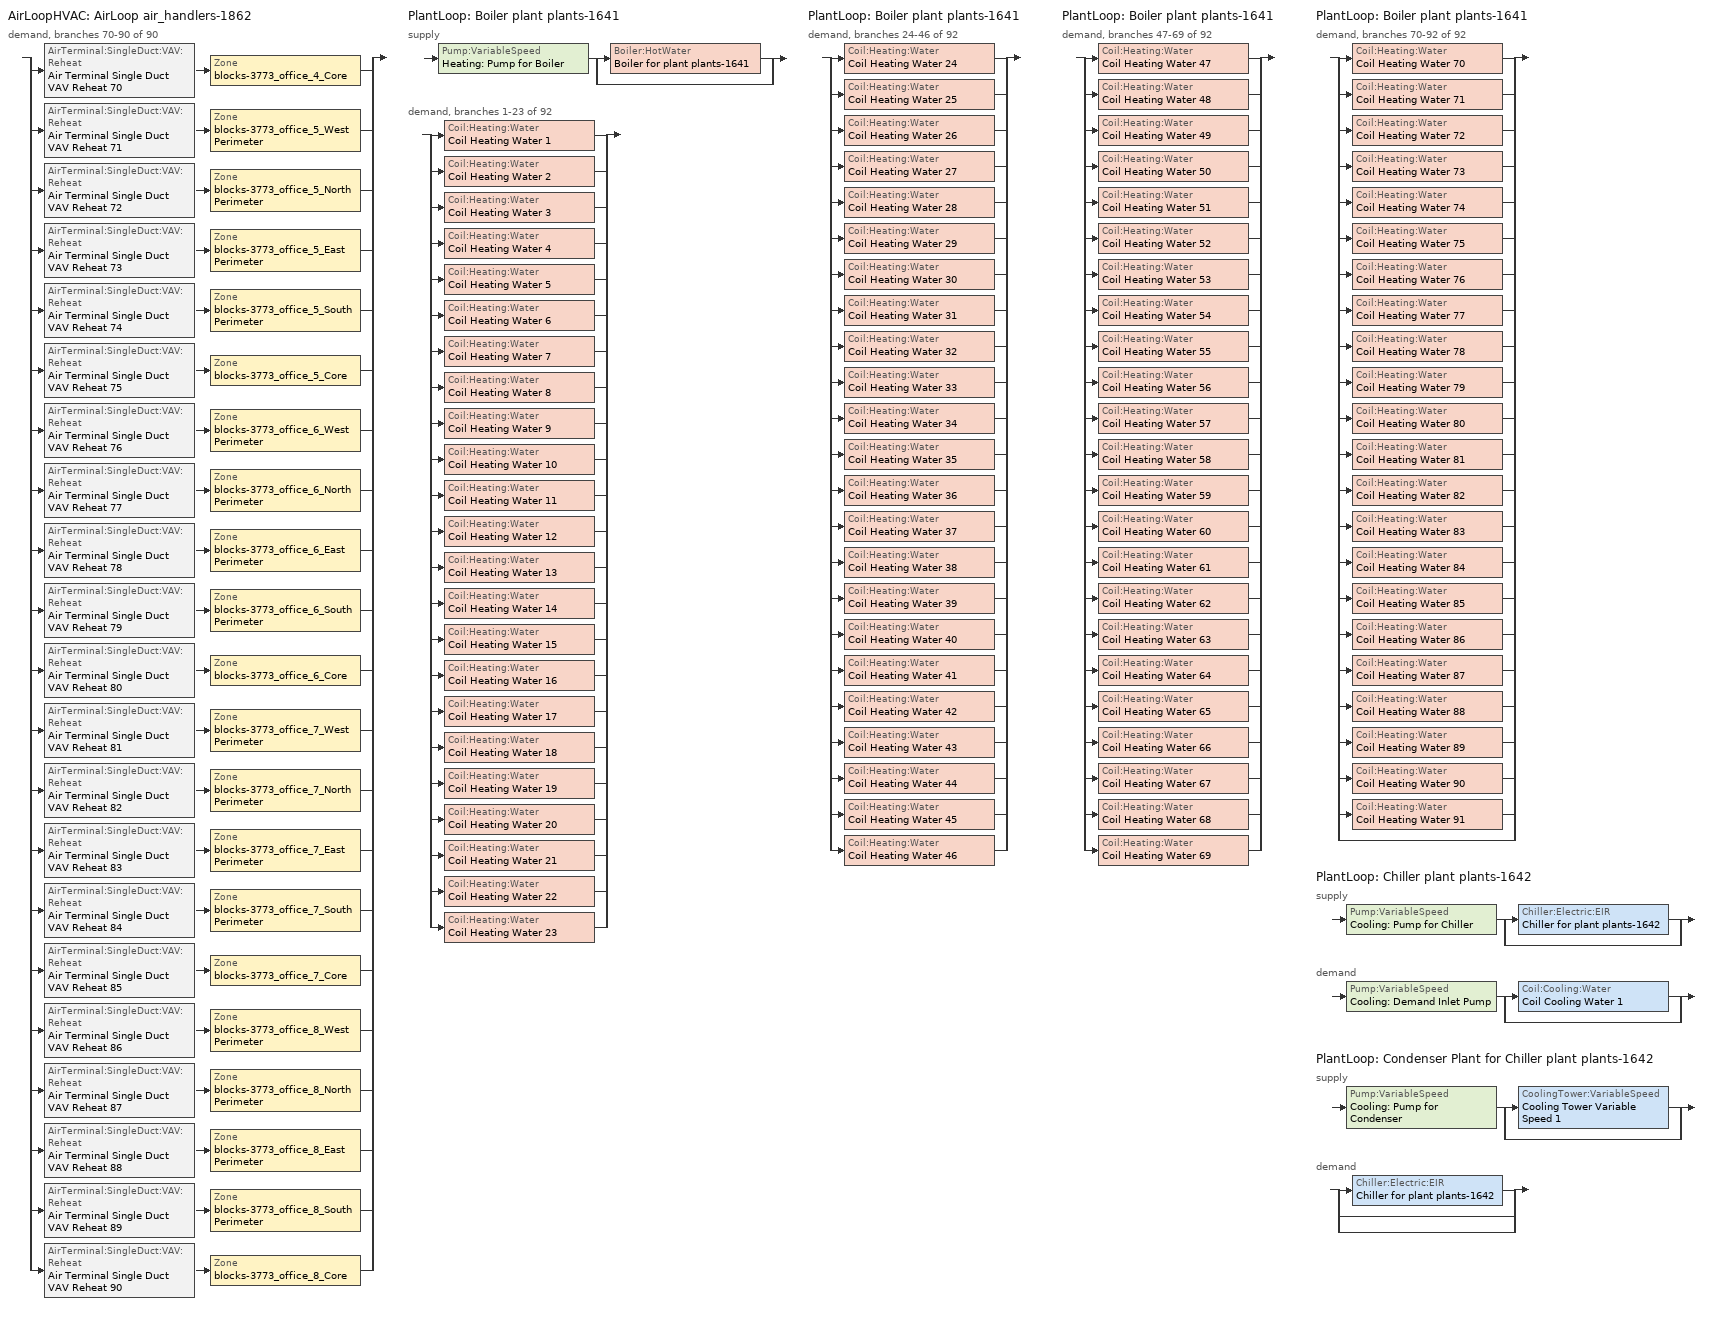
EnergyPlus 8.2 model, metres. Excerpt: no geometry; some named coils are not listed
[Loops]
AirLoopHVAC 'AirLoop air_handlers-1862'
 demand, branches 70-90 of 90: split
  | AirTerminal:SingleDuct:VAV:Reheat 'Air Terminal Single Duct VAV Reheat 70' > Zone 'blocks-3773_office_4_Core'
  | AirTerminal:SingleDuct:VAV:Reheat 'Air Terminal Single Duct VAV Reheat 71' > Zone 'blocks-3773_office_5_West Perimeter'
  | AirTerminal:SingleDuct:VAV:Reheat 'Air Terminal Single Duct VAV Reheat 72' > Zone 'blocks-3773_office_5_North Perimeter'
  | AirTerminal:SingleDuct:VAV:Reheat 'Air Terminal Single Duct VAV Reheat 73' > Zone 'blocks-3773_office_5_East Perimeter'
  | AirTerminal:SingleDuct:VAV:Reheat 'Air Terminal Single Duct VAV Reheat 74' > Zone 'blocks-3773_office_5_South Perimeter'
  | AirTerminal:SingleDuct:VAV:Reheat 'Air Terminal Single Duct VAV Reheat 75' > Zone 'blocks-3773_office_5_Core'
  | AirTerminal:SingleDuct:VAV:Reheat 'Air Terminal Single Duct VAV Reheat 76' > Zone 'blocks-3773_office_6_West Perimeter'
  | AirTerminal:SingleDuct:VAV:Reheat 'Air Terminal Single Duct VAV Reheat 77' > Zone 'blocks-3773_office_6_North Perimeter'
  | AirTerminal:SingleDuct:VAV:Reheat 'Air Terminal Single Duct VAV Reheat 78' > Zone 'blocks-3773_office_6_East Perimeter'
  | AirTerminal:SingleDuct:VAV:Reheat 'Air Terminal Single Duct VAV Reheat 79' > Zone 'blocks-3773_office_6_South Perimeter'
  | AirTerminal:SingleDuct:VAV:Reheat 'Air Terminal Single Duct VAV Reheat 80' > Zone 'blocks-3773_office_6_Core'
  | AirTerminal:SingleDuct:VAV:Reheat 'Air Terminal Single Duct VAV Reheat 81' > Zone 'blocks-3773_office_7_West Perimeter'
  | AirTerminal:SingleDuct:VAV:Reheat 'Air Terminal Single Duct VAV Reheat 82' > Zone 'blocks-3773_office_7_North Perimeter'
  | AirTerminal:SingleDuct:VAV:Reheat 'Air Terminal Single Duct VAV Reheat 83' > Zone 'blocks-3773_office_7_East Perimeter'
  | AirTerminal:SingleDuct:VAV:Reheat 'Air Terminal Single Duct VAV Reheat 84' > Zone 'blocks-3773_office_7_South Perimeter'
  | AirTerminal:SingleDuct:VAV:Reheat 'Air Terminal Single Duct VAV Reheat 85' > Zone 'blocks-3773_office_7_Core'
  | AirTerminal:SingleDuct:VAV:Reheat 'Air Terminal Single Duct VAV Reheat 86' > Zone 'blocks-3773_office_8_West Perimeter'
  | AirTerminal:SingleDuct:VAV:Reheat 'Air Terminal Single Duct VAV Reheat 87' > Zone 'blocks-3773_office_8_North Perimeter'
  | AirTerminal:SingleDuct:VAV:Reheat 'Air Terminal Single Duct VAV Reheat 88' > Zone 'blocks-3773_office_8_East Perimeter'
  | AirTerminal:SingleDuct:VAV:Reheat 'Air Terminal Single Duct VAV Reheat 89' > Zone 'blocks-3773_office_8_South Perimeter'
  | AirTerminal:SingleDuct:VAV:Reheat 'Air Terminal Single Duct VAV Reheat 90' > Zone 'blocks-3773_office_8_Core'
PlantLoop 'Boiler plant plants-1641'
 supply: Pump:VariableSpeed 'Heating: Pump for Boiler' > split
  | Boiler:HotWater 'Boiler for plant plants-1641'
  | bypass
 demand, branches 1-23 of 92: split
  | Coil:Heating:Water 'Coil Heating Water 1'
  | Coil:Heating:Water 'Coil Heating Water 2'
  | Coil:Heating:Water 'Coil Heating Water 3'
  | Coil:Heating:Water 'Coil Heating Water 4'
  | Coil:Heating:Water 'Coil Heating Water 5'
  | Coil:Heating:Water 'Coil Heating Water 6'
  | Coil:Heating:Water 'Coil Heating Water 7'
  | Coil:Heating:Water 'Coil Heating Water 8'
  | Coil:Heating:Water 'Coil Heating Water 9'
  | Coil:Heating:Water 'Coil Heating Water 10'
  | Coil:Heating:Water 'Coil Heating Water 11'
  | Coil:Heating:Water 'Coil Heating Water 12'
  | Coil:Heating:Water 'Coil Heating Water 13'
  | Coil:Heating:Water 'Coil Heating Water 14'
  | Coil:Heating:Water 'Coil Heating Water 15'
  | Coil:Heating:Water 'Coil Heating Water 16'
  | Coil:Heating:Water 'Coil Heating Water 17'
  | Coil:Heating:Water 'Coil Heating Water 18'
  | Coil:Heating:Water 'Coil Heating Water 19'
  | Coil:Heating:Water 'Coil Heating Water 20'
  | Coil:Heating:Water 'Coil Heating Water 21'
  | Coil:Heating:Water 'Coil Heating Water 22'
  | Coil:Heating:Water 'Coil Heating Water 23'
PlantLoop 'Boiler plant plants-1641'
 demand, branches 24-46 of 92: split
  | Coil:Heating:Water 'Coil Heating Water 24'
  | Coil:Heating:Water 'Coil Heating Water 25'
  | Coil:Heating:Water 'Coil Heating Water 26'
  | Coil:Heating:Water 'Coil Heating Water 27'
  | Coil:Heating:Water 'Coil Heating Water 28'
  | Coil:Heating:Water 'Coil Heating Water 29'
  | Coil:Heating:Water 'Coil Heating Water 30'
  | Coil:Heating:Water 'Coil Heating Water 31'
  | Coil:Heating:Water 'Coil Heating Water 32'
  | Coil:Heating:Water 'Coil Heating Water 33'
  | Coil:Heating:Water 'Coil Heating Water 34'
  | Coil:Heating:Water 'Coil Heating Water 35'
  | Coil:Heating:Water 'Coil Heating Water 36'
  | Coil:Heating:Water 'Coil Heating Water 37'
  | Coil:Heating:Water 'Coil Heating Water 38'
  | Coil:Heating:Water 'Coil Heating Water 39'
  | Coil:Heating:Water 'Coil Heating Water 40'
  | Coil:Heating:Water 'Coil Heating Water 41'
  | Coil:Heating:Water 'Coil Heating Water 42'
  | Coil:Heating:Water 'Coil Heating Water 43'
  | Coil:Heating:Water 'Coil Heating Water 44'
  | Coil:Heating:Water 'Coil Heating Water 45'
  | Coil:Heating:Water 'Coil Heating Water 46'
PlantLoop 'Boiler plant plants-1641'
 demand, branches 47-69 of 92: split
  | Coil:Heating:Water 'Coil Heating Water 47'
  | Coil:Heating:Water 'Coil Heating Water 48'
  | Coil:Heating:Water 'Coil Heating Water 49'
  | Coil:Heating:Water 'Coil Heating Water 50'
  | Coil:Heating:Water 'Coil Heating Water 51'
  | Coil:Heating:Water 'Coil Heating Water 52'
  | Coil:Heating:Water 'Coil Heating Water 53'
  | Coil:Heating:Water 'Coil Heating Water 54'
  | Coil:Heating:Water 'Coil Heating Water 55'
  | Coil:Heating:Water 'Coil Heating Water 56'
  | Coil:Heating:Water 'Coil Heating Water 57'
  | Coil:Heating:Water 'Coil Heating Water 58'
  | Coil:Heating:Water 'Coil Heating Water 59'
  | Coil:Heating:Water 'Coil Heating Water 60'
  | Coil:Heating:Water 'Coil Heating Water 61'
  | Coil:Heating:Water 'Coil Heating Water 62'
  | Coil:Heating:Water 'Coil Heating Water 63'
  | Coil:Heating:Water 'Coil Heating Water 64'
  | Coil:Heating:Water 'Coil Heating Water 65'
  | Coil:Heating:Water 'Coil Heating Water 66'
  | Coil:Heating:Water 'Coil Heating Water 67'
  | Coil:Heating:Water 'Coil Heating Water 68'
  | Coil:Heating:Water 'Coil Heating Water 69'
PlantLoop 'Boiler plant plants-1641'
 demand, branches 70-92 of 92: split
  | Coil:Heating:Water 'Coil Heating Water 70'
  | Coil:Heating:Water 'Coil Heating Water 71'
  | Coil:Heating:Water 'Coil Heating Water 72'
  | Coil:Heating:Water 'Coil Heating Water 73'
  | Coil:Heating:Water 'Coil Heating Water 74'
  | Coil:Heating:Water 'Coil Heating Water 75'
  | Coil:Heating:Water 'Coil Heating Water 76'
  | Coil:Heating:Water 'Coil Heating Water 77'
  | Coil:Heating:Water 'Coil Heating Water 78'
  | Coil:Heating:Water 'Coil Heating Water 79'
  | Coil:Heating:Water 'Coil Heating Water 80'
  | Coil:Heating:Water 'Coil Heating Water 81'
  | Coil:Heating:Water 'Coil Heating Water 82'
  | Coil:Heating:Water 'Coil Heating Water 83'
  | Coil:Heating:Water 'Coil Heating Water 84'
  | Coil:Heating:Water 'Coil Heating Water 85'
  | Coil:Heating:Water 'Coil Heating Water 86'
  | Coil:Heating:Water 'Coil Heating Water 87'
  | Coil:Heating:Water 'Coil Heating Water 88'
  | Coil:Heating:Water 'Coil Heating Water 89'
  | Coil:Heating:Water 'Coil Heating Water 90'
  | Coil:Heating:Water 'Coil Heating Water 91'
  | bypass
PlantLoop 'Chiller plant plants-1642'
 supply: Pump:VariableSpeed 'Cooling: Pump for Chiller' > split
  | Chiller:Electric:EIR 'Chiller for plant plants-1642'
  | bypass
 demand: Pump:VariableSpeed 'Cooling: Demand Inlet Pump' > split
  | Coil:Cooling:Water 'Coil Cooling Water 1'
  | bypass
PlantLoop 'Condenser Plant for Chiller plant plants-1642'
 supply: Pump:VariableSpeed 'Cooling: Pump for Condenser' > split
  | CoolingTower:VariableSpeed 'Cooling Tower Variable Speed 1'
  | bypass
 demand: split
  | Chiller:Electric:EIR 'Chiller for plant plants-1642'
  | bypass
  | bypass
[ZoneControl:Thermostat] Control Object Type 1=ThermostatSetpoint:DualSetpoint
Name | Zone or ZoneList | Control Type Schedule | Control Name 1
blocks-3773_office_4_Core Thermostat | blocks-3773_office_4_Core | blocks-3773_office_4_Core Thermostat Schedule | Thermostat Setpoint Dual Setpoint 70
blocks-3773_office_5_Core Thermostat | blocks-3773_office_5_Core | blocks-3773_office_5_Core Thermostat Schedule | Thermostat Setpoint Dual Setpoint 75
blocks-3773_office_5_East Perimeter Thermostat | blocks-3773_office_5_East Perimeter | blocks-3773_office_5_East Perimeter Thermostat Schedule | Thermostat Setpoint Dual Setpoint 73
blocks-3773_office_5_North Perimeter Thermostat | blocks-3773_office_5_North Perimeter | blocks-3773_office_5_North Perimeter Thermostat Schedule | Thermostat Setpoint Dual Setpoint 72
blocks-3773_office_5_South Perimeter Thermostat | blocks-3773_office_5_South Perimeter | blocks-3773_office_5_South Perimeter Thermostat Schedule | Thermostat Setpoint Dual Setpoint 74
blocks-3773_office_5_West Perimeter Thermostat | blocks-3773_office_5_West Perimeter | blocks-3773_office_5_West Perimeter Thermostat Schedule | Thermostat Setpoint Dual Setpoint 71
blocks-3773_office_6_Core Thermostat | blocks-3773_office_6_Core | blocks-3773_office_6_Core Thermostat Schedule | Thermostat Setpoint Dual Setpoint 80
blocks-3773_office_6_East Perimeter Thermostat | blocks-3773_office_6_East Perimeter | blocks-3773_office_6_East Perimeter Thermostat Schedule | Thermostat Setpoint Dual Setpoint 78
blocks-3773_office_6_North Perimeter Thermostat | blocks-3773_office_6_North Perimeter | blocks-3773_office_6_North Perimeter Thermostat Schedule | Thermostat Setpoint Dual Setpoint 77
blocks-3773_office_6_South Perimeter Thermostat | blocks-3773_office_6_South Perimeter | blocks-3773_office_6_South Perimeter Thermostat Schedule | Thermostat Setpoint Dual Setpoint 79
blocks-3773_office_6_West Perimeter Thermostat | blocks-3773_office_6_West Perimeter | blocks-3773_office_6_West Perimeter Thermostat Schedule | Thermostat Setpoint Dual Setpoint 76
blocks-3773_office_7_Core Thermostat | blocks-3773_office_7_Core | blocks-3773_office_7_Core Thermostat Schedule | Thermostat Setpoint Dual Setpoint 85
blocks-3773_office_7_East Perimeter Thermostat | blocks-3773_office_7_East Perimeter | blocks-3773_office_7_East Perimeter Thermostat Schedule | Thermostat Setpoint Dual Setpoint 83
blocks-3773_office_7_North Perimeter Thermostat | blocks-3773_office_7_North Perimeter | blocks-3773_office_7_North Perimeter Thermostat Schedule | Thermostat Setpoint Dual Setpoint 82
blocks-3773_office_7_South Perimeter Thermostat | blocks-3773_office_7_South Perimeter | blocks-3773_office_7_South Perimeter Thermostat Schedule | Thermostat Setpoint Dual Setpoint 84
blocks-3773_office_7_West Perimeter Thermostat | blocks-3773_office_7_West Perimeter | blocks-3773_office_7_West Perimeter Thermostat Schedule | Thermostat Setpoint Dual Setpoint 81
blocks-3773_office_8_Core Thermostat | blocks-3773_office_8_Core | blocks-3773_office_8_Core Thermostat Schedule | Thermostat Setpoint Dual Setpoint 90
blocks-3773_office_8_East Perimeter Thermostat | blocks-3773_office_8_East Perimeter | blocks-3773_office_8_East Perimeter Thermostat Schedule | Thermostat Setpoint Dual Setpoint 88
blocks-3773_office_8_North Perimeter Thermostat | blocks-3773_office_8_North Perimeter | blocks-3773_office_8_North Perimeter Thermostat Schedule | Thermostat Setpoint Dual Setpoint 87
blocks-3773_office_8_South Perimeter Thermostat | blocks-3773_office_8_South Perimeter | blocks-3773_office_8_South Perimeter Thermostat Schedule | Thermostat Setpoint Dual Setpoint 89
blocks-3773_office_8_West Perimeter Thermostat | blocks-3773_office_8_West Perimeter | blocks-3773_office_8_West Perimeter Thermostat Schedule | Thermostat Setpoint Dual Setpoint 86
[ThermostatSetpoint:DualSetpoint] Heating Setpoint Temperature Schedule=PNNL_Asset_Rating_Office_Heating_Schedule 1; Cooling Setpoint Temperature Schedule=PNNL_Asset_Rating_Office_Cooling_Schedule 1
Thermostat Setpoint Dual Setpoint 70; Thermostat Setpoint Dual Setpoint 75; Thermostat Setpoint Dual Setpoint 73; Thermostat Setpoint Dual Setpoint 72; Thermostat Setpoint Dual Setpoint 74; Thermostat Setpoint Dual Setpoint 71; Thermostat Setpoint Dual Setpoint 80; Thermostat Setpoint Dual Setpoint 78; Thermostat Setpoint Dual Setpoint 77; Thermostat Setpoint Dual Setpoint 79; Thermostat Setpoint Dual Setpoint 76; Thermostat Setpoint Dual Setpoint 85; Thermostat Setpoint Dual Setpoint 83; Thermostat Setpoint Dual Setpoint 82; Thermostat Setpoint Dual Setpoint 84; Thermostat Setpoint Dual Setpoint 81; Thermostat Setpoint Dual Setpoint 90; Thermostat Setpoint Dual Setpoint 88; Thermostat Setpoint Dual Setpoint 87; Thermostat Setpoint Dual Setpoint 89; Thermostat Setpoint Dual Setpoint 86
[AirTerminal:SingleDuct:VAV:Reheat] Availability Schedule=Always_On; Maximum Air Flow Rate {m3/s}=Autosize; Zone Minimum Air Flow Input Method=Constant; Constant Minimum Air Flow Fraction=0.4; Fixed Minimum Air Flow Rate {m3/s}=0; Maximum Hot Water or Steam Flow Rate {m3/s}=Autosize; Minimum Hot Water or Steam Flow Rate {m3/s}=0; Convergence Tolerance=0.001; Damper Heating Action=Normal; Maximum Flow per Zone Floor Area During Reheat {m3/s-m2}=Autocalculate; Maximum Flow Fraction During Reheat=Autocalculate; Maximum Reheat Air Temperature {C}=35
Name | Reheat Coil
Air Terminal Single Duct VAV Reheat 70 | Coil Heating Water 71
Air Terminal Single Duct VAV Reheat 75 | Coil Heating Water 76
Air Terminal Single Duct VAV Reheat 73 | Coil Heating Water 74
Air Terminal Single Duct VAV Reheat 72 | Coil Heating Water 73
Air Terminal Single Duct VAV Reheat 74 | Coil Heating Water 75
Air Terminal Single Duct VAV Reheat 71 | Coil Heating Water 72
Air Terminal Single Duct VAV Reheat 80 | Coil Heating Water 81
Air Terminal Single Duct VAV Reheat 78 | Coil Heating Water 79
Air Terminal Single Duct VAV Reheat 77 | Coil Heating Water 78
Air Terminal Single Duct VAV Reheat 79 | Coil Heating Water 80
Air Terminal Single Duct VAV Reheat 76 | Coil Heating Water 77
Air Terminal Single Duct VAV Reheat 85 | Coil Heating Water 86
Air Terminal Single Duct VAV Reheat 83 | Coil Heating Water 84
Air Terminal Single Duct VAV Reheat 82 | Coil Heating Water 83
Air Terminal Single Duct VAV Reheat 84 | Coil Heating Water 85
Air Terminal Single Duct VAV Reheat 81 | Coil Heating Water 82
Air Terminal Single Duct VAV Reheat 90 | Coil Heating Water 91
Air Terminal Single Duct VAV Reheat 88 | Coil Heating Water 89
Air Terminal Single Duct VAV Reheat 87 | Coil Heating Water 88
Air Terminal Single Duct VAV Reheat 89 | Coil Heating Water 90
Air Terminal Single Duct VAV Reheat 86 | Coil Heating Water 87
[Coil:Heating:Water] Availability Schedule=Always_On; U-Factor Times Area Value {W/K}=Autosize; Maximum Water Flow Rate {m3/s}=Autosize; Performance Input Method=UFactorTimesAreaAndDesignWaterFlowRate; Rated Capacity {W}=Autosize; Rated Inlet Water Temperature {C}=82.2; Rated Inlet Air Temperature {C}=16.6; Rated Outlet Water Temperature {C}=71.1; Rated Outlet Air Temperature {C}=32.2; Rated Ratio for Air and Water Convection=0.5
Coil Heating Water 51; Coil Heating Water 49; Coil Heating Water 48; Coil Heating Water 50; Coil Heating Water 47; Coil Heating Water 6; Coil Heating Water 4; Coil Heating Water 3; Coil Heating Water 5; Coil Heating Water 2; Coil Heating Water 11; Coil Heating Water 9; Coil Heating Water 8; Coil Heating Water 10; Coil Heating Water 7; Coil Heating Water 16; Coil Heating Water 14; Coil Heating Water 13; Coil Heating Water 15; Coil Heating Water 12; Coil Heating Water 21; Coil Heating Water 19; Coil Heating Water 18; Coil Heating Water 20; Coil Heating Water 17; Coil Heating Water 26; Coil Heating Water 24; Coil Heating Water 23; Coil Heating Water 25; Coil Heating Water 22; Coil Heating Water 31; Coil Heating Water 29; Coil Heating Water 28; Coil Heating Water 30; Coil Heating Water 27; Coil Heating Water 36; Coil Heating Water 34; Coil Heating Water 33; Coil Heating Water 35; Coil Heating Water 32; Coil Heating Water 41; Coil Heating Water 39; Coil Heating Water 38; Coil Heating Water 40; Coil Heating Water 37; Coil Heating Water 46; Coil Heating Water 44; Coil Heating Water 43; Coil Heating Water 45; Coil Heating Water 42; Coil Heating Water 56; Coil Heating Water 54; Coil Heating Water 53; Coil Heating Water 55; Coil Heating Water 52; Coil Heating Water 61; Coil Heating Water 59; Coil Heating Water 58; Coil Heating Water 60; Coil Heating Water 57; Coil Heating Water 66; Coil Heating Water 64; Coil Heating Water 63; Coil Heating Water 65; Coil Heating Water 62; Coil Heating Water 71; Coil Heating Water 69; Coil Heating Water 68; Coil Heating Water 70; Coil Heating Water 67; Coil Heating Water 76; Coil Heating Water 74; Coil Heating Water 73; Coil Heating Water 75; Coil Heating Water 72; Coil Heating Water 81; Coil Heating Water 79; Coil Heating Water 78; Coil Heating Water 80; Coil Heating Water 77; Coil Heating Water 86; Coil Heating Water 84; Coil Heating Water 83; Coil Heating Water 85; Coil Heating Water 82; Coil Heating Water 91; Coil Heating Water 89; Coil Heating Water 88; Coil Heating Water 90; Coil Heating Water 87
[Zone equipment]
blocks-3773_office_4_Core: Air Terminal Single Duct VAV Reheat 70
blocks-3773_office_5_Core: Air Terminal Single Duct VAV Reheat 75
blocks-3773_office_5_East Perimeter: Air Terminal Single Duct VAV Reheat 73
blocks-3773_office_5_North Perimeter: Air Terminal Single Duct VAV Reheat 72
blocks-3773_office_5_South Perimeter: Air Terminal Single Duct VAV Reheat 74
blocks-3773_office_5_West Perimeter: Air Terminal Single Duct VAV Reheat 71
blocks-3773_office_6_Core: Air Terminal Single Duct VAV Reheat 80
blocks-3773_office_6_East Perimeter: Air Terminal Single Duct VAV Reheat 78
blocks-3773_office_6_North Perimeter: Air Terminal Single Duct VAV Reheat 77
blocks-3773_office_6_South Perimeter: Air Terminal Single Duct VAV Reheat 79
blocks-3773_office_6_West Perimeter: Air Terminal Single Duct VAV Reheat 76
blocks-3773_office_7_Core: Air Terminal Single Duct VAV Reheat 85
blocks-3773_office_7_East Perimeter: Air Terminal Single Duct VAV Reheat 83
blocks-3773_office_7_North Perimeter: Air Terminal Single Duct VAV Reheat 82
blocks-3773_office_7_South Perimeter: Air Terminal Single Duct VAV Reheat 84
blocks-3773_office_7_West Perimeter: Air Terminal Single Duct VAV Reheat 81
blocks-3773_office_8_Core: Air Terminal Single Duct VAV Reheat 90
blocks-3773_office_8_East Perimeter: Air Terminal Single Duct VAV Reheat 88
blocks-3773_office_8_North Perimeter: Air Terminal Single Duct VAV Reheat 87
blocks-3773_office_8_South Perimeter: Air Terminal Single Duct VAV Reheat 89
blocks-3773_office_8_West Perimeter: Air Terminal Single Duct VAV Reheat 86
[Sizing:Zone] Zone Cooling Design Supply Air Temperature Input Method=SupplyAirTemperature; Zone Cooling Design Supply Air Temperature {C}=14; Zone Heating Design Supply Air Temperature Input Method=SupplyAirTemperature; Zone Heating Design Supply Air Temperature {C}=40; Zone Cooling Design Supply Air Humidity Ratio {kgWater/kgDryAir}=0.0085; Zone Heating Design Supply Air Humidity Ratio {kgWater/kgDryAir}=0.008; Design Specification Outdoor Air Object=PNNL_Asset_Rating_Office_Outdoor_Air; Cooling Design Air Flow Method=DesignDay; Cooling Design Air Flow Rate {m3/s}=0; Cooling Minimum Air Flow per Zone Floor Area {m3/s-m2}=0.000762; Cooling Minimum Air Flow {m3/s}=0; Cooling Minimum Air Flow Fraction=0; Heating Design Air Flow Method=DesignDay; Heating Design Air Flow Rate {m3/s}=0; Heating Maximum Air Flow per Zone Floor Area {m3/s-m2}=0.002032; Heating Maximum Air Flow {m3/s}=0.141576; Heating Maximum Air Flow Fraction=0.3
Name | Design Specification Zone Air Distribution Object
blocks-3773_office_4_Core | blocks-3773_office_4_Core Design Spec Zone Air Dist
blocks-3773_office_5_Core | blocks-3773_office_5_Core Design Spec Zone Air Dist
blocks-3773_office_5_East Perimeter | blocks-3773_office_5_East Perimeter Design Spec Zone Air Dist
blocks-3773_office_5_North Perimeter | blocks-3773_office_5_North Perimeter Design Spec Zone Air Dist
blocks-3773_office_5_South Perimeter | blocks-3773_office_5_South Perimeter Design Spec Zone Air Dist
blocks-3773_office_5_West Perimeter | blocks-3773_office_5_West Perimeter Design Spec Zone Air Dist
blocks-3773_office_6_Core | blocks-3773_office_6_Core Design Spec Zone Air Dist
blocks-3773_office_6_East Perimeter | blocks-3773_office_6_East Perimeter Design Spec Zone Air Dist
blocks-3773_office_6_North Perimeter | blocks-3773_office_6_North Perimeter Design Spec Zone Air Dist
blocks-3773_office_6_South Perimeter | blocks-3773_office_6_South Perimeter Design Spec Zone Air Dist
blocks-3773_office_6_West Perimeter | blocks-3773_office_6_West Perimeter Design Spec Zone Air Dist
blocks-3773_office_7_Core | blocks-3773_office_7_Core Design Spec Zone Air Dist
blocks-3773_office_7_East Perimeter | blocks-3773_office_7_East Perimeter Design Spec Zone Air Dist
blocks-3773_office_7_North Perimeter | blocks-3773_office_7_North Perimeter Design Spec Zone Air Dist
blocks-3773_office_7_South Perimeter | blocks-3773_office_7_South Perimeter Design Spec Zone Air Dist
blocks-3773_office_7_West Perimeter | blocks-3773_office_7_West Perimeter Design Spec Zone Air Dist
blocks-3773_office_8_Core | blocks-3773_office_8_Core Design Spec Zone Air Dist
blocks-3773_office_8_East Perimeter | blocks-3773_office_8_East Perimeter Design Spec Zone Air Dist
blocks-3773_office_8_North Perimeter | blocks-3773_office_8_North Perimeter Design Spec Zone Air Dist
blocks-3773_office_8_South Perimeter | blocks-3773_office_8_South Perimeter Design Spec Zone Air Dist
blocks-3773_office_8_West Perimeter | blocks-3773_office_8_West Perimeter Design Spec Zone Air Dist
[DesignSpecification:ZoneAirDistribution] Zone Air Distribution Effectiveness in Cooling Mode=1; Zone Air Distribution Effectiveness in Heating Mode=1
blocks-3773_office_4_Core Design Spec Zone Air Dist; blocks-3773_office_5_Core Design Spec Zone Air Dist; blocks-3773_office_5_East Perimeter Design Spec Zone Air Dist; blocks-3773_office_5_North Perimeter Design Spec Zone Air Dist; blocks-3773_office_5_South Perimeter Design Spec Zone Air Dist; blocks-3773_office_5_West Perimeter Design Spec Zone Air Dist; blocks-3773_office_6_Core Design Spec Zone Air Dist; blocks-3773_office_6_East Perimeter Design Spec Zone Air Dist; blocks-3773_office_6_North Perimeter Design Spec Zone Air Dist; blocks-3773_office_6_South Perimeter Design Spec Zone Air Dist; blocks-3773_office_6_West Perimeter Design Spec Zone Air Dist; blocks-3773_office_7_Core Design Spec Zone Air Dist; blocks-3773_office_7_East Perimeter Design Spec Zone Air Dist; blocks-3773_office_7_North Perimeter Design Spec Zone Air Dist; blocks-3773_office_7_South Perimeter Design Spec Zone Air Dist; blocks-3773_office_7_West Perimeter Design Spec Zone Air Dist; blocks-3773_office_8_Core Design Spec Zone Air Dist; blocks-3773_office_8_East Perimeter Design Spec Zone Air Dist; blocks-3773_office_8_North Perimeter Design Spec Zone Air Dist; blocks-3773_office_8_South Perimeter Design Spec Zone Air Dist; blocks-3773_office_8_West Perimeter Design Spec Zone Air Dist
[DesignSpecification:OutdoorAir]
PNNL_Asset_Rating_Office_Outdoor_Air: Outdoor Air Method=Sum; Outdoor Air Flow per Person {m3/s-person}=0; Outdoor Air Flow per Zone Floor Area {m3/s-m2}=0.0004318; Outdoor Air Flow per Zone {m3/s}=0; Outdoor Air Flow Air Changes per Hour {1/hr}=0
[SetpointManager:Scheduled] Control Variable=Temperature
Name | Schedule
Setpoint Manager Scheduled 3 | Chilled_Water_Temperature
Setpoint Manager Scheduled 1 | Hot_Water_Temperature
Cooling Tower Setpoint Manager | Tower-Loop-Temperature-Schedule
[PlantLoop] Fluid Type=Water; Maximum Loop Temperature {C}=100; Minimum Loop Temperature {C}=0; Maximum Loop Flow Rate {m3/s}=Autosize; Minimum Loop Flow Rate {m3/s}=0; Plant Loop Volume {m3}=Autocalculate; Load Distribution Scheme=Optimal
Name | Plant Equipment Operation Scheme | Common Pipe Simulation
Boiler plant plants-1641 | Boiler plant plants-1641 Operation Scheme List
Chiller plant plants-1642 | Chiller plant plants-1642 Operation Scheme List | CommonPipe
Condenser Plant for Chiller plant plants-1642 | Condenser Plant for Chiller plant plants-1642 Operation Scheme List
[PlantEquipmentOperationSchemes] Control Scheme Schedule Name 1=Always On Discrete
Name | Control Scheme Object Type 1 | Control Scheme Name 1
Boiler plant plants-1641 Operation Scheme List | PlantEquipmentOperation:HeatingLoad | Boiler plant plants-1641 Heating Operation Scheme
Chiller plant plants-1642 Operation Scheme List | PlantEquipmentOperation:CoolingLoad | Chiller plant plants-1642 Cooling Operation Scheme
Condenser Plant for Chiller plant plants-1642 Operation Scheme List | PlantEquipmentOperation:CoolingLoad | Condenser Plant for Chiller plant plants-1642 Cooling Operation Scheme
[PlantEquipmentOperation:HeatingLoad]
Boiler plant plants-1641 Heating Operation Scheme: Load Range Lower Limit 1 {W}=0; Load Range Upper Limit 1 {W}=1000000000; Range Equipment List Name 1=Boiler plant plants-1641 Heating Equipment List
[PlantEquipmentList]
Boiler plant plants-1641 Heating Equipment List: Boiler:HotWater, Boiler for plant plants-1641
Chiller plant plants-1642 Cooling Equipment List: Chiller:Electric:EIR, Chiller for plant plants-1642
Condenser Plant for Chiller plant plants-1642 Cooling Equipment List: CoolingTower:VariableSpeed, Cooling Tower Variable Speed 1
[Sizing:Plant]
Name | Loop Type | Design Loop Exit Temperature {C} | Loop Design Temperature Difference {deltaC}
Boiler plant plants-1641; Condenser Plant for Chiller plant plants-1642 | Heating | 82 | 11
Chiller plant plants-1642 | Cooling | 6.67 | 5.6
[Pump:VariableSpeed] Rated Flow Rate {m3/s}=Autosize; Rated Power Consumption {W}=Autosize; Motor Efficiency=0.9; Fraction of Motor Inefficiencies to Fluid Stream=0; Coefficient 1 of the Part Load Performance Curve=0; Minimum Flow Rate {m3/s}=0; Pump Control Type=Intermittent
Name | Rated Pump Head {Pa} | Coefficient 2 of the Part Load Performance Curve | Coefficient 3 of the Part Load Performance Curve | Coefficient 4 of the Part Load Performance Curve
Heating: Pump for Boiler | 179352 | 3.2485 | -4.7443 | 2.5294
Cooling: Pump for Chiller | 44836 | 3.2485 | -4.7443 | 2.5294
Cooling: Demand Inlet Pump | 134508 | 0.5726 | -0.301 | 0.7347
Cooling: Pump for Condenser | 179352 | 0.5726 | -0.301 | 0.7347
[Boiler:HotWater]
Boiler for plant plants-1641: Fuel Type=NaturalGas; Nominal Capacity {W}=Autosize; Nominal Thermal Efficiency=0.83; Design Water Outlet Temperature {C}=82; Design Water Flow Rate {m3/s}=Autosize; Minimum Part Load Ratio=0; Maximum Part Load Ratio=1; Optimum Part Load Ratio=1; Water Outlet Upper Temperature Limit {C}=99; Boiler Flow Mode=ConstantFlow; Parasitic Electric Load {W}=0; Sizing Factor=1
[PlantEquipmentOperation:CoolingLoad] Load Range Lower Limit 1 {W}=0; Load Range Upper Limit 1 {W}=1000000000
Name | Range Equipment List Name 1
Chiller plant plants-1642 Cooling Operation Scheme | Chiller plant plants-1642 Cooling Equipment List
Condenser Plant for Chiller plant plants-1642 Cooling Operation Scheme | Condenser Plant for Chiller plant plants-1642 Cooling Equipment List
[Chiller:Electric:EIR]
Chiller for plant plants-1642: Reference Capacity {W}=Autosize; Reference COP {W/W}=7.14; Reference Leaving Chilled Water Temperature {C}=6.67; Reference Entering Condenser Fluid Temperature {C}=29.4; Reference Chilled Water Flow Rate {m3/s}=Autosize; Reference Condenser Fluid Flow Rate {m3/s}=Autosize; Cooling Capacity Function of Temperature Curve=Curve Biquadratic 1; Electric Input to Cooling Output Ratio Function of Temperature Curve=Curve Biquadratic 2; Electric Input to Cooling Output Ratio Function of Part Load Ratio Curve=Curve Quadratic 1; Minimum Part Load Ratio=0.1; Maximum Part Load Ratio=1; Optimum Part Load Ratio=1; Minimum Unloading Ratio=0.2; Condenser Type=WaterCooled; Condenser Fan Power Ratio {W/W}=0; Fraction of Compressor Electric Consumption Rejected by Condenser=1; Leaving Chilled Water Lower Temperature Limit {C}=2; Chiller Flow Mode=ConstantFlow; Sizing Factor=1
[CoolingTower:VariableSpeed]
Cooling Tower Variable Speed 1: Model Type=CoolToolsCrossFlow; Design Inlet Air Wet-Bulb Temperature {C}=25.5556; Design Approach Temperature {deltaC}=3.8889; Design Range Temperature {deltaC}=5.5556; Design Water Flow Rate {m3/s}=Autosize; Design Air Flow Rate {m3/s}=Autosize; Design Fan Power {W}=Autosize; Fan Power Ratio Function of Air Flow Rate Ratio Curve=Cooling Tower Variable Speed 1 Fan Power Ratio Curve; Minimum Air Flow Rate Ratio=0.2; Fraction of Tower Capacity in Free Convection Regime=0.125; Basin Heater Capacity {W/K}=0; Basin Heater Setpoint Temperature {C}=2; Evaporation Loss Mode=SaturatedExit; Evaporation Loss Factor {percent/K}=0.2; Drift Loss Percent {percent}=0.008; Blowdown Calculation Mode=ConcentrationRatio; Blowdown Concentration Ratio=3; Sizing Factor=1
[Schedule:Day:Interval]
Always_On_Default; Always_On_Summer_Design_Day; Always_On_Winter_Design_Day: No, 24:00, 1
PNNL_Asset_Rating_Office_Heating_Schedule_Week_Day 1; PNNL_Asset_Rating_Office_Heating_Schedule_Winter_Design_Day 1: No, 01:00, 15.6, 02:00, 15.6, 03:00, 15.6, 04:00, 15.6, 05:00, 15.6, 06:00, 17.6, 07:00, 19.6, 08:00, 21, 09:00, 21, 10:00, 21, 11:00, 21, 12:00, 21, 13:00, 21, 14:00, 21, 15:00, 21, 16:00, 21, 17:00, 21, 18:00, 21, 19:00, 21, 20:00, 21, 21:00, 21, 22:00, 21, 23:00, 15.6, 24:00, 15.6
PNNL_Asset_Rating_Office_Heating_Schedule_Saturday 1: No, 01:00, 15.6, 02:00, 15.6, 03:00, 15.6, 04:00, 15.6, 05:00, 15.6, 06:00, 17.6, 07:00, 19.6, 08:00, 21, 09:00, 21, 10:00, 21, 11:00, 21, 12:00, 21, 13:00, 21, 14:00, 21, 15:00, 21, 16:00, 21, 17:00, 21, 18:00, 15.6, 19:00, 15.6, 20:00, 15.6, 21:00, 15.6, 22:00, 15.6, 23:00, 15.6, 24:00, 15.6
PNNL_Asset_Rating_Office_Heating_Schedule_Sunday 1; PNNL_Asset_Rating_Office_Heating_Schedule_Summer_Design_Day 1: No, 01:00, 15.6, 02:00, 15.6, 03:00, 15.6, 04:00, 15.6, 05:00, 15.6, 06:00, 15.6, 07:00, 15.6, 08:00, 15.6, 09:00, 15.6, 10:00, 15.6, 11:00, 15.6, 12:00, 15.6, 13:00, 15.6, 14:00, 15.6, 15:00, 15.6, 16:00, 15.6, 17:00, 15.6, 18:00, 15.6, 19:00, 15.6, 20:00, 15.6, 21:00, 15.6, 22:00, 15.6, 23:00, 15.6, 24:00, 15.6
PNNL_Asset_Rating_Office_Cooling_Schedule_Week_Day 1; PNNL_Asset_Rating_Office_Cooling_Schedule_Summer_Design_Day 1: No, 01:00, 26.7, 02:00, 26.7, 03:00, 26.7, 04:00, 26.7, 05:00, 26.7, 06:00, 25.7, 07:00, 25, 08:00, 24, 09:00, 24, 10:00, 24, 11:00, 24, 12:00, 24, 13:00, 24, 14:00, 24, 15:00, 24, 16:00, 24, 17:00, 24, 18:00, 24, 19:00, 24, 20:00, 24, 21:00, 24, 22:00, 24, 23:00, 26.7, 24:00, 26.7
PNNL_Asset_Rating_Office_Cooling_Schedule_Saturday 1: No, 01:00, 26.7, 02:00, 26.7, 03:00, 26.7, 04:00, 26.7, 05:00, 26.7, 06:00, 25.7, 07:00, 25, 08:00, 24, 09:00, 24, 10:00, 24, 11:00, 24, 12:00, 24, 13:00, 24, 14:00, 24, 15:00, 24, 16:00, 24, 17:00, 24, 18:00, 26.7, 19:00, 26.7, 20:00, 26.7, 21:00, 26.7, 22:00, 26.7, 23:00, 26.7, 24:00, 26.7
PNNL_Asset_Rating_Office_Cooling_Schedule_Sunday 1; PNNL_Asset_Rating_Office_Cooling_Schedule_Winter_Design_Day 1: No, 01:00, 26.7, 02:00, 26.7, 03:00, 26.7, 04:00, 26.7, 05:00, 26.7, 06:00, 26.7, 07:00, 26.7, 08:00, 26.7, 09:00, 26.7, 10:00, 26.7, 11:00, 26.7, 12:00, 26.7, 13:00, 26.7, 14:00, 26.7, 15:00, 26.7, 16:00, 26.7, 17:00, 26.7, 18:00, 26.7, 19:00, 26.7, 20:00, 26.7, 21:00, 26.7, 22:00, 26.7, 23:00, 26.7, 24:00, 26.7
Chilled_Water_Temperature_Default; Chilled_Water_Temperature_Summer_Design_Day; Chilled_Water_Temperature_Winter_Design_Day: No, 24:00, 6.7
Hot_Water_Temperature_Default; Hot_Water_Temperature_Summer_Design_Day; Hot_Water_Temperature_Winter_Design_Day: No, 24:00, 82
[Schedule:Week:Daily]
Schedule:Week:Daily {499cf1ef-c21c-4c92-888c-d516116ef112}: Always_On_Default, Always_On_Default, Always_On_Default, Always_On_Default, Always_On_Default, Always_On_Default, Always_On_Default, Always_On_Default, Always_On_Summer_Design_Day, Always_On_Winter_Design_Day, Always_On_Default, Always_On_Default
Schedule:Week:Daily {35902cab-18f7-45b0-8f26-58888df19278}: PNNL_Asset_Rating_Office_Heating_Schedule_Week_Day 1, PNNL_Asset_Rating_Office_Heating_Schedule_Week_Day 1, PNNL_Asset_Rating_Office_Heating_Schedule_Week_Day 1, PNNL_Asset_Rating_Office_Heating_Schedule_Week_Day 1, PNNL_Asset_Rating_Office_Heating_Schedule_Week_Day 1, PNNL_Asset_Rating_Office_Heating_Schedule_Week_Day 1, PNNL_Asset_Rating_Office_Heating_Schedule_Saturday 1, PNNL_Asset_Rating_Office_Heating_Schedule_Week_Day 1, PNNL_Asset_Rating_Office_Heating_Schedule_Summer_Design_Day 1, PNNL_Asset_Rating_Office_Heating_Schedule_Winter_Design_Day 1, PNNL_Asset_Rating_Office_Heating_Schedule_Week_Day 1, PNNL_Asset_Rating_Office_Heating_Schedule_Week_Day 1
Schedule:Week:Daily {308bfdde-2d96-4473-9d6c-d96978d79c25}: PNNL_Asset_Rating_Office_Heating_Schedule_Sunday 1, PNNL_Asset_Rating_Office_Heating_Schedule_Week_Day 1, PNNL_Asset_Rating_Office_Heating_Schedule_Week_Day 1, PNNL_Asset_Rating_Office_Heating_Schedule_Week_Day 1, PNNL_Asset_Rating_Office_Heating_Schedule_Week_Day 1, PNNL_Asset_Rating_Office_Heating_Schedule_Week_Day 1, PNNL_Asset_Rating_Office_Heating_Schedule_Saturday 1, PNNL_Asset_Rating_Office_Heating_Schedule_Week_Day 1, PNNL_Asset_Rating_Office_Heating_Schedule_Summer_Design_Day 1, PNNL_Asset_Rating_Office_Heating_Schedule_Winter_Design_Day 1, PNNL_Asset_Rating_Office_Heating_Schedule_Week_Day 1, PNNL_Asset_Rating_Office_Heating_Schedule_Week_Day 1
Schedule:Week:Daily {a43f40e2-28ae-47b5-b459-fd7c2e348995}: PNNL_Asset_Rating_Office_Cooling_Schedule_Week_Day 1, PNNL_Asset_Rating_Office_Cooling_Schedule_Week_Day 1, PNNL_Asset_Rating_Office_Cooling_Schedule_Week_Day 1, PNNL_Asset_Rating_Office_Cooling_Schedule_Week_Day 1, PNNL_Asset_Rating_Office_Cooling_Schedule_Week_Day 1, PNNL_Asset_Rating_Office_Cooling_Schedule_Week_Day 1, PNNL_Asset_Rating_Office_Cooling_Schedule_Saturday 1, PNNL_Asset_Rating_Office_Cooling_Schedule_Week_Day 1, PNNL_Asset_Rating_Office_Cooling_Schedule_Summer_Design_Day 1, PNNL_Asset_Rating_Office_Cooling_Schedule_Winter_Design_Day 1, PNNL_Asset_Rating_Office_Cooling_Schedule_Week_Day 1, PNNL_Asset_Rating_Office_Cooling_Schedule_Week_Day 1
Schedule:Week:Daily {2e4da0ae-5f2c-4347-b162-f13165898aad}: PNNL_Asset_Rating_Office_Cooling_Schedule_Sunday 1, PNNL_Asset_Rating_Office_Cooling_Schedule_Week_Day 1, PNNL_Asset_Rating_Office_Cooling_Schedule_Week_Day 1, PNNL_Asset_Rating_Office_Cooling_Schedule_Week_Day 1, PNNL_Asset_Rating_Office_Cooling_Schedule_Week_Day 1, PNNL_Asset_Rating_Office_Cooling_Schedule_Week_Day 1, PNNL_Asset_Rating_Office_Cooling_Schedule_Saturday 1, PNNL_Asset_Rating_Office_Cooling_Schedule_Week_Day 1, PNNL_Asset_Rating_Office_Cooling_Schedule_Summer_Design_Day 1, PNNL_Asset_Rating_Office_Cooling_Schedule_Winter_Design_Day 1, PNNL_Asset_Rating_Office_Cooling_Schedule_Week_Day 1, PNNL_Asset_Rating_Office_Cooling_Schedule_Week_Day 1
Schedule:Week:Daily {f95ae711-0ad9-480d-9551-5f22a0876b43}: Chilled_Water_Temperature_Default, Chilled_Water_Temperature_Default, Chilled_Water_Temperature_Default, Chilled_Water_Temperature_Default, Chilled_Water_Temperature_Default, Chilled_Water_Temperature_Default, Chilled_Water_Temperature_Default, Chilled_Water_Temperature_Default, Chilled_Water_Temperature_Summer_Design_Day, Chilled_Water_Temperature_Winter_Design_Day, Chilled_Water_Temperature_Default, Chilled_Water_Temperature_Default
Schedule:Week:Daily {1a127b3e-8cd2-4df1-b95c-626c805dfbd3}: Hot_Water_Temperature_Default, Hot_Water_Temperature_Default, Hot_Water_Temperature_Default, Hot_Water_Temperature_Default, Hot_Water_Temperature_Default, Hot_Water_Temperature_Default, Hot_Water_Temperature_Default, Hot_Water_Temperature_Default, Hot_Water_Temperature_Summer_Design_Day, Hot_Water_Temperature_Winter_Design_Day, Hot_Water_Temperature_Default, Hot_Water_Temperature_Default
[Schedule:Year]
Always_On: Schedule:Week:Daily {499cf1ef-c21c-4c92-888c-d516116ef112}, 1, 1, 12, 31
PNNL_Asset_Rating_Office_Heating_Schedule 1: Schedule:Week:Daily {35902cab-18f7-45b0-8f26-58888df19278}, 1, 1, 1, 3, Schedule:Week:Daily {308bfdde-2d96-4473-9d6c-d96978d79c25}, 1, 4, 12, 31
PNNL_Asset_Rating_Office_Cooling_Schedule 1: Schedule:Week:Daily {a43f40e2-28ae-47b5-b459-fd7c2e348995}, 1, 1, 1, 3, Schedule:Week:Daily {2e4da0ae-5f2c-4347-b162-f13165898aad}, 1, 4, 12, 31
Chilled_Water_Temperature: Schedule:Week:Daily {f95ae711-0ad9-480d-9551-5f22a0876b43}, 1, 1, 12, 31
Hot_Water_Temperature: Schedule:Week:Daily {1a127b3e-8cd2-4df1-b95c-626c805dfbd3}, 1, 1, 12, 31
[Schedule:Compact]
blocks-3773_office_4_Core Thermostat Schedule; blocks-3773_office_5_Core Thermostat Schedule; blocks-3773_office_5_East Perimeter Thermostat Schedule; blocks-3773_office_5_North Perimeter Thermostat Schedule; blocks-3773_office_5_South Perimeter Thermostat Schedule; blocks-3773_office_5_West Perimeter Thermostat Schedule; blocks-3773_office_6_Core Thermostat Schedule; blocks-3773_office_6_East Perimeter Thermostat Schedule; blocks-3773_office_6_North Perimeter Thermostat Schedule; blocks-3773_office_6_South Perimeter Thermostat Schedule; blocks-3773_office_6_West Perimeter Thermostat Schedule; blocks-3773_office_7_Core Thermostat Schedule; blocks-3773_office_7_East Perimeter Thermostat Schedule; blocks-3773_office_7_North Perimeter Thermostat Schedule; blocks-3773_office_7_South Perimeter Thermostat Schedule; blocks-3773_office_7_West Perimeter Thermostat Schedule; blocks-3773_office_8_Core Thermostat Schedule; blocks-3773_office_8_East Perimeter Thermostat Schedule; blocks-3773_office_8_North Perimeter Thermostat Schedule; blocks-3773_office_8_South Perimeter Thermostat Schedule; blocks-3773_office_8_West Perimeter Thermostat Schedule: Through: 12/31, For: AllDays, Until: 24:00, 4
Tower-Loop-Temperature-Schedule: Through: 12/31, For: AllDays, Until: 24:00, 21.1
[Schedule:Constant]
Always On Discrete: Hourly Value=1
[Curve:Biquadratic] Minimum Value of x {BasedOnField A2}=5; Maximum Value of x {BasedOnField A2}=10; Minimum Value of y {BasedOnField A3}=24; Maximum Value of y {BasedOnField A3}=35
Name | Coefficient1 Constant | Coefficient2 x | Coefficient3 x**2 | Coefficient4 y | Coefficient5 y**2 | Coefficient6 x*y
Curve Biquadratic 1 | 1.02152 | 0.0370359 | 0.000233248 | -0.00389405 | -6.52536e-05 | -0.000268045
Curve Biquadratic 2 | 0.701769 | -0.00452016 | 0.00053311 | -0.00549821 | 0.000544579 | -0.000729032
[Curve:Quadratic]
Curve Quadratic 1: Coefficient1 Constant=0.0636912; Coefficient2 x=0.584888; Coefficient3 x**2=0.352803; Minimum Value of x {BasedOnField A2}=0; Maximum Value of x {BasedOnField A2}=1
[Curve:Cubic]
Cooling Tower Variable Speed 1 Fan Power Ratio Curve: Coefficient1 Constant=-0.0093; Coefficient2 x=0.0512; Coefficient3 x**2=-0.0838; Coefficient4 x**3=1.0419; Minimum Value of x {BasedOnField A2}=0.15; Maximum Value of x {BasedOnField A2}=1
